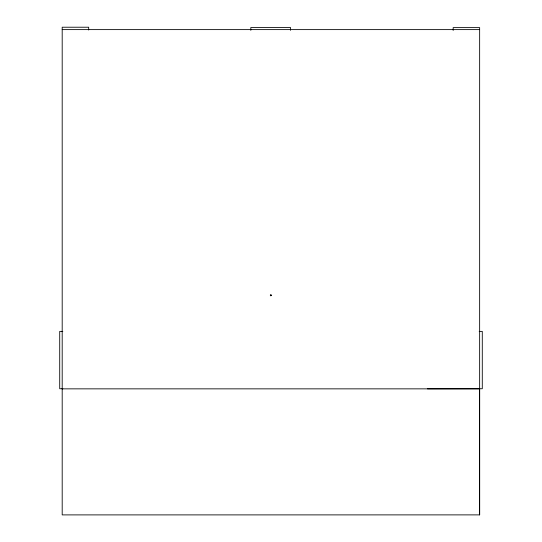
<?xml version="1.0" encoding="UTF-8"?>
<svg xmlns="http://www.w3.org/2000/svg" width="542" height="542" viewBox="0 0 542 542"><rect width="100%" height="100%" fill="white"/><g stroke="black" fill="none" stroke-linecap="round" stroke-linejoin="round"><path stroke-width="0.81" d="M88.685 30.034L88.685 27.222L62.194 27.222L62.194 514.9L479.643 514.886L479.643 388.851L62.194 388.851M270.322 295.092L270.6 295.81L271.481 295.566M270.309 295.099L270.932 294.624L271.549 295.261M62.194 29.614L479.629 29.614M62.825 331.386L59.715 331.386L59.715 388.743L62.825 388.743M479.175 331.386L482.285 331.386L482.285 388.743L427.462 388.838M479.643 514.886L479.65 27.615L453.166 27.615L453.166 30.427M290.546 30.338L290.546 27.527L250.817 27.527L250.817 30.338"/></g></svg>
